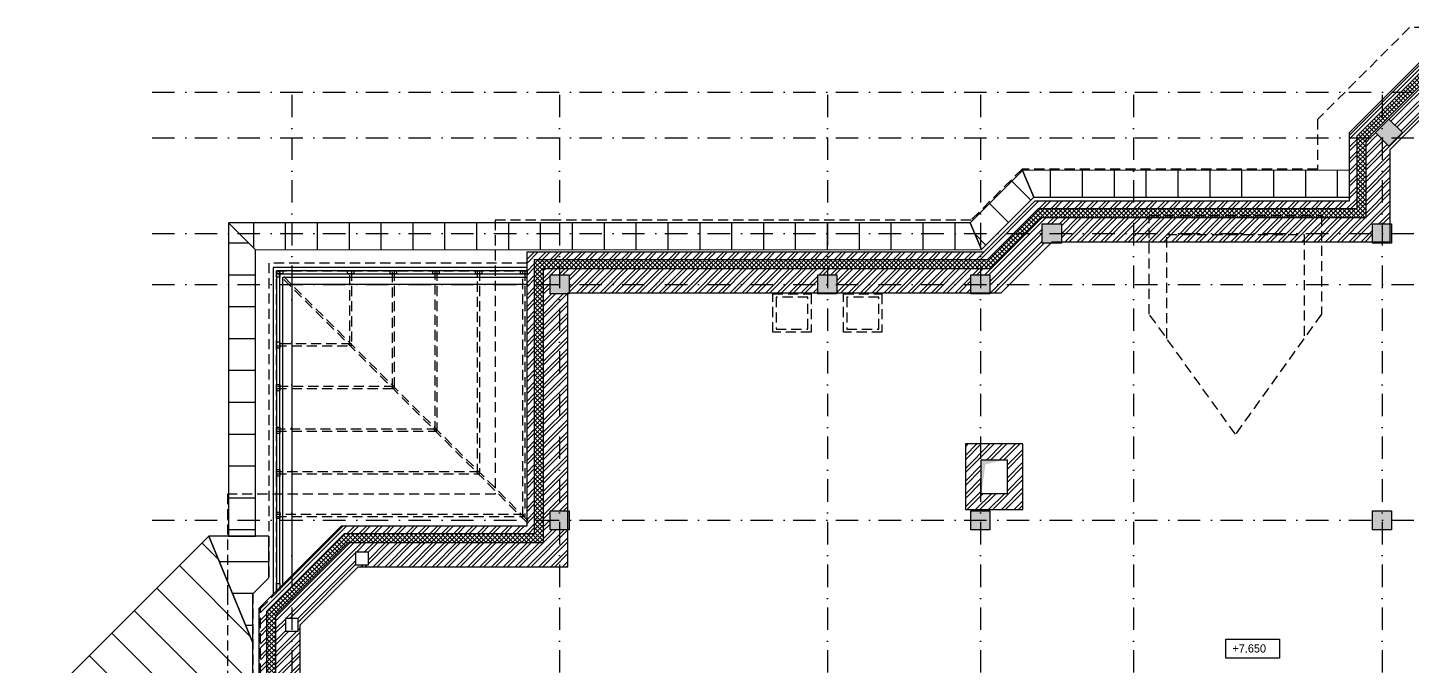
# Model space of a CAD drawing. Header units: millimetres. Extents: x 1177761 to 1329492, y 746793 to 827002.
# Drawn here: x 1226730 to 1248433, y 792721 to 802728 of the extents above; entities that cross this region are included whole.
import ezdxf

# ---------------------------------------------------------------- set-up
doc = ezdxf.new("R2010")
doc.units = ezdxf.units.MM
doc.linetypes.add('HIDDEN', pattern=[9.524999999999999, 6.35, -3.175])
doc.linetypes.add('Tengelyvonal', pattern=[670.2780000000002, 352.7780000000001, -176.389, 0, -141.1110000000001])
for name, color, linetype in [('axis', 40, 'Continuous'), ('mark', 4, 'Continuous'), ('roof hatch', 253, 'Continuous'), ('seiling', 7, 'Continuous')]:
    doc.layers.add(name, color=color, linetype=linetype)
for name, color, linetype, lineweight in [('roof', 251, 'Continuous', 15), ('wall', 5, 'Continuous', 30), ('wall hatch', 251, 'Continuous', 15)]:
    doc.layers.add(name, color=color, linetype=linetype, lineweight=lineweight)
doc.styles.add('PStudio', font='pstudio.shx')
pattern_1 = [(45, (241950.7361927017, 1638692.937732008), (-92.80776503073436, 92.80776503073437), []), (45, (242012.6080359517, 1638692.937732008), (-92.80776503073436, 92.80776503073437), [])]
pattern_2 = [(135, (107068.3244339103, 1470851.009089514), (-353.5533905932738, -353.5533905932737), [])]
pattern_3 = [(180, (107068.3244339103, 1470851.009089514), (-8.526512829121202e-14, -500), [])]

msp = doc.modelspace()

# ---------------------------------------------------------------- hatches: boundary and pattern name
at = {"layer": 'roof hatch', "lineweight": -3, "ltscale": 50}
h = msp.add_hatch(dxfattribs=at)
h.set_pattern_fill('ANSI31', color=256, scale=4000, angle=45, style=0)
h.set_pattern_definition([(90, (248775.0865137447, 1638802.048426316), (-500, 8.526512829121202e-14), [])])
h.paths.add_polyline_path([(1242335.205074909, 800488.5089542036), (1242509.856553905, 800067.115000741), (1247463.076270178, 800068.9941380509), (1247463.076270178, 800490.6319090999)])
h.paths.add_polyline_path([(1229879.669517779, 799665.1314466267), (1230303.712790347, 799241.2265416732), (1241688.666655505, 799245.9056103509), (1241514.016274181, 799667.300661512)])
h.paths.add_polyline_path([(1251293.97695238, 802228.1131824722), (1252014.53430088, 801507.5558339718), (1261082.958299007, 801508.440847832), (1261083.60753404, 798031.7319181823), (1265721.675995964, 802228.1131824722)])
h.paths.add_polyline_path([(1265721.632191716, 784895.965828449), (1261083.607534041, 789057.7710389475), (1261083.607534041, 788615.3002475797), (1261083.607534041, 786958.0196898456), (1257188.66789696, 786958.0196898456), (1257188.674206794, 784895.965828449)])
edge = h.paths.add_edge_path()
edge.add_line((1251358.552607101, 788637.7641854353), (1244587.66789696, 788637.7641854355))
edge.add_line((1244587.66789696, 788637.7641854355), (1244587.66789696, 784757.7480688439))
edge.add_line((1244587.667896959, 784757.7480688439), (1244078.771350341, 784757.7480689974))
edge.add_arc((1241672.425573402, 785397.748070409), 2489.99999999999, 320.1715699377554, 345.1062063246521, ccw=False)
edge.add_line((1243584.660434699, 783802.9258749156), (1252361.317745804, 783802.925874915))
edge.add_arc((1254273.552607101, 785397.7480704095), 2490.000000000195, 194.8937936417516, 219.8284300622717, ccw=False)
edge.add_line((1251867.206829786, 784757.7480704088), (1251358.552607101, 784757.7480704087))
edge.add_line((1251358.552607101, 784757.7480704087), (1251358.552607101, 788637.7641854353))
h = msp.add_hatch(dxfattribs=at)
h.set_pattern_fill('ANSI31', color=256, scale=4000, angle=90, style=0)
h.set_pattern_definition(pattern_2)
h.paths.add_polyline_path([(1241514.016274181, 799667.300661512), (1241688.666655505, 799245.9056103509), (1242509.856553905, 800067.115000741), (1242335.205074909, 800488.5089542036)])
h = msp.add_hatch(dxfattribs=at)
h.set_pattern_fill('ANSI31', color=256, scale=4000, angle=135, style=0)
h.set_pattern_definition(pattern_3)
h.paths.add_polyline_path([(1229879.807885393, 799665.2698142407), (1229877.638670508, 794748.4809868145), (1230303.712790347, 794748.4809868145), (1230303.712790347, 799241.2265416733)])
h = msp.add_hatch(dxfattribs=at)
h.set_pattern_fill('ANSI31', color=256, scale=4000, angle=90, style=0)
h.set_pattern_definition(pattern_2)
h.paths.add_polyline_path([(1235485.131323548, 786858.0358344944), (1234461.79638973, 786858.0358344944), (1234461.79638973, 788538.0358344947), (1232699.709784324, 788538.0358344944), (1232322.539748033, 788160.8287916188), (1233634.662652286, 785007.5671632339), (1233979.66544111, 785352.2737779205)])
h.paths.add_polyline_path([(1226729.540302648, 791907.8608763376), (1229883.501333268, 790596.6087683007), (1230262.427838881, 790975.5160846402), (1230262.452779798, 793077.0432132771), (1229570.132250626, 794748.4528243142)])
h = msp.add_hatch(dxfattribs=at)
h.set_pattern_fill('ANSI31', color=256, scale=4000, angle=135, style=0)
h.set_pattern_definition(pattern_3)
h.paths.add_polyline_path([(1229570.132250626, 794748.4528243142), (1230262.452779798, 793077.0432132771), (1230262.461902924, 793845.759826486), (1230512.286928356, 794095.5789221432), (1230512.294677048, 794748.4854926997)])
at = {"layer": 'seiling', "lineweight": -3, "ltscale": 50}
msp.add_hatch(color=7, dxfattribs=at).paths.add_polyline_path([(1241694.424611862, 795937.8348416388), (1242007.997848342, 795937.8348416388), (1241751.411727032, 795873.180431016), (1241694.424611862, 795437.8348416388)])
at = {"layer": 'wall hatch', "lineweight": -3, "ltscale": 100}
h = msp.add_hatch(dxfattribs=at)
h.set_pattern_fill('ANSI32', color=256, scale=350, style=0)
h.set_pattern_definition(pattern_1)
h.paths.add_polyline_path([(1251873.552607101, 801648.537527751), (1251803.97695238, 801718.1131824721), (1251634.271324895, 801718.1131824722), (1251873.552607101, 801478.8319002661)])
h.paths.add_polyline_path([(1251293.97695238, 802228.1131824723), (1248609.966831595, 802228.1131824722), (1248099.966831596, 801718.1131824722), (1248269.67245908, 801718.1131824722), (1248659.67245908, 802108.1131824724), (1251244.271324895, 802108.1131824723), (1251634.271324895, 801718.1131824721), (1251803.97695238, 801718.1131824721)])
h.paths.add_polyline_path([(1248269.67245908, 801718.1131824721), (1248099.966831595, 801718.113182472), (1247973.075864598, 801591.2222154745), (1247973.075864598, 801421.5165879898)], flags=17)
h.paths.add_polyline_path([(1247973.075864598, 801591.2222154747), (1247463.076270178, 801081.222621054), (1247463.076270178, 800998.440847832), (1247583.076270178, 800998.440847832), (1247583.076270178, 801031.5169935697), (1247973.075864598, 801421.5165879899)])
h.paths.add_polyline_path([(1248875.063511515, 801588.1131824723), (1251028.880272461, 801588.1131824723), (1251618.552607101, 800998.4408478321), (1251694.705081574, 800998.4408478322), (1251606.248252109, 801086.8976772968), (1251818.380286465, 801299.0297116531), (1251873.552607101, 801243.8573910171), (1251873.552607101, 801280.8420015342), (1251436.281426163, 801718.1131824723), (1248467.662357812, 801718.1131824724), (1247973.075864598, 801223.5266892576), (1247973.075864598, 801186.5420787416), (1248080.305729431, 801293.771943574), (1248292.437763786, 801081.6399092176), (1248209.238702401, 800998.4408478321), (1248285.391176874, 800998.440847832)])
h.paths.add_polyline_path([(1247868.173695074, 801081.6399092182), (1247973.075864598, 801186.5420787414), (1247973.075864598, 801223.5266892576), (1247747.990023173, 800998.440847832), (1247951.37275646, 800998.440847832)], flags=17)
h.paths.add_polyline_path([(1251694.705081574, 800998.440847832), (1251618.552607101, 800998.4408478319), (1251748.552607101, 800868.4408478319), (1251873.552607101, 800868.4408478319), (1251873.552607101, 800929.9379635766), (1251818.380286465, 800874.765642941)])
h.paths.add_polyline_path([(1251186.281426163, 801968.1131824722), (1248717.662357812, 801968.1131824724), (1248467.662357812, 801718.1131824721), (1251436.281426163, 801718.1131824721)], flags=17)
h = msp.add_hatch(dxfattribs=at)
h.set_pattern_fill('ANSI37', color=256, scale=400, style=0)
h.set_pattern_definition([(45, (241950.7361927017, 1638692.937732008), (-35.35533905932737, 35.35533905932738), []), (135, (241950.7361927017, 1638692.937732008), (-35.35533905932738, -35.35533905932737), [])])
edge = h.paths.add_edge_path()
edge.add_line((1234681.79638973, 787078.0358344946), (1234681.79638973, 788757.6283994674))
edge.add_line((1234681.79638973, 788757.6283994674), (1232608.561275435, 788757.9974880001))
edge.add_line((1232608.561275435, 788757.9974880001), (1232229.810368386, 788379.2465809503))
edge.add_line((1232229.810368386, 788379.2465809503), (1230978.059051584, 788379.2465809503))
edge.add_line((1230978.059051584, 788379.2465809503), (1230103.501333268, 789253.8042992664))
edge.add_line((1230103.501333268, 789253.8042992664), (1230103.501333268, 790505.4485963134))
edge.add_line((1230103.501333268, 790505.4485963134), (1230482.344096689, 790884.2913597341))
edge.add_line((1230482.344096689, 790884.2913597341), (1230482.344096689, 793570.3704458779))
edge.add_line((1230482.344096689, 793570.3704458779), (1231700.182744267, 794788.2090934555))
edge.add_line((1231700.182744267, 794788.2090934555), (1234681.79638973, 794788.2090934552))
edge.add_line((1234681.79638973, 794788.2090934552), (1234681.79638973, 799088.5934976874))
edge.add_line((1234681.79638973, 799088.5934976874), (1234937.199709812, 799088.5934976877))
edge.add_line((1234937.199709812, 799088.5934976877), (1241783.967040154, 799088.5934976763))
edge.add_line((1241783.967040154, 799088.5934976763), (1242583.890715231, 799888.5171727542))
edge.add_line((1242583.890715231, 799888.5171727542), (1247583.076270178, 799888.517172754))
edge.add_line((1247583.076270178, 799888.517172754), (1247583.076270178, 801031.5169935696))
edge.add_line((1247583.076270178, 801031.5169935696), (1248659.67245908, 802108.1131824723))
edge.add_line((1248659.67245908, 802108.1131824723), (1251244.271324895, 802108.1131824723))
edge.add_line((1251244.271324895, 802108.1131824723), (1251963.943659535, 801388.440847832))
edge.add_line((1251963.943659535, 801388.440847832), (1259148.283959487, 801388.440847832))
edge.add_line((1259148.283959487, 801388.440847832), (1259148.283959487, 795878.2090934552))
edge.add_line((1259148.283959487, 795878.2090934552), (1260963.60753404, 795878.2090934553))
edge.add_line((1260963.60753404, 795878.2090934553), (1260963.607534041, 787078.0196898456))
edge.add_line((1260963.607534041, 787078.0196898456), (1257068.66789696, 787078.0196898455))
edge.add_line((1257068.66789696, 787078.0196898455), (1257068.667896959, 784877.7480704088))
edge.add_line((1257068.667896959, 784877.7480704088), (1256585.802593586, 784877.7480704088))
edge.add_arc((1254273.552607101, 785397.7480704088), 2370.000000000085, 192.674339704931, 347.325660295069, ccw=False)
edge.add_line((1251961.302620616, 784877.7480704088), (1251478.552607101, 784877.7480704088))
edge.add_line((1251478.552607101, 784877.7480704088), (1251478.552607101, 788757.7641854353))
edge.add_line((1251478.552607101, 788757.7641854353), (1249477.835035534, 788757.7641854353))
edge.add_line((1249477.835035534, 788757.7641854353), (1246468.316693662, 788757.7641854353))
edge.add_line((1246468.316693662, 788757.7641854353), (1244467.667896959, 788757.7641854355))
edge.add_line((1244467.667896959, 788757.7641854355), (1244467.667896959, 784877.7480688802))
edge.add_line((1244467.667896959, 784877.7480688802), (1243984.675559576, 784877.7480690258))
edge.add_arc((1241672.425573402, 785397.7480704088), 2370.000000000049, 192.6743397046523, 347.3256602607987, ccw=False)
edge.add_line((1239360.175586914, 784877.7480704201), (1238877.5526071, 784877.7480705655))
edge.add_line((1238877.5526071, 784877.7480705655), (1238877.5526071, 787078.0358344945))
edge.add_line((1238877.5526071, 787078.0358344945), (1234681.79638973, 787078.0358344946))
edge = h.paths.add_edge_path(flags=16)
edge.add_line((1234821.79638973, 787218.0358344946), (1234821.79638973, 788897.6034781284))
edge.add_line((1234821.79638973, 788897.6034781284), (1232550.581700759, 788898.0078120562))
edge.add_line((1232550.581700759, 788898.0078120562), (1232171.820469654, 788519.2465809503))
edge.add_line((1232171.820469654, 788519.2465809503), (1231036.048950317, 788519.2465809503))
edge.add_line((1231036.048950317, 788519.2465809503), (1230243.501333268, 789311.7941979987))
edge.add_line((1230243.501333268, 789311.7941979987), (1230243.501333268, 790447.4586975812))
edge.add_line((1230243.501333268, 790447.4586975812), (1230622.344096689, 790826.301461002))
edge.add_line((1230622.344096689, 790826.301461002), (1230622.344096689, 793512.3805471457))
edge.add_line((1230622.344096689, 793512.3805471457), (1231758.172642999, 794648.2090934555))
edge.add_line((1231758.172642999, 794648.2090934555), (1234821.79638973, 794648.2090934552))
edge.add_line((1234821.79638973, 794648.2090934552), (1234821.79638973, 798948.5934976876))
edge.add_line((1234821.79638973, 798948.5934976876), (1234937.199709813, 798948.5934976877))
edge.add_line((1234937.199709813, 798948.5934976877), (1241841.956938886, 798948.5934976762))
edge.add_line((1241841.956938886, 798948.5934976762), (1242641.880613963, 799748.5171727542))
edge.add_line((1242641.880613963, 799748.5171727542), (1247723.076270178, 799748.517172754))
edge.add_line((1247723.076270178, 799748.517172754), (1247723.076270178, 800973.5270948373))
edge.add_line((1247723.076270178, 800973.5270948373), (1248717.662357812, 801968.1131824723))
edge.add_line((1248717.662357812, 801968.1131824723), (1251186.281426162, 801968.1131824723))
edge.add_line((1251186.281426162, 801968.1131824723), (1251905.953760803, 801248.440847832))
edge.add_line((1251905.953760803, 801248.440847832), (1259008.283959487, 801248.440847832))
edge.add_line((1259008.283959487, 801248.440847832), (1259008.283959487, 795738.2090934552))
edge.add_line((1259008.283959487, 795738.2090934552), (1260823.60753404, 795738.2090934553))
edge.add_line((1260823.60753404, 795738.2090934553), (1260823.607534041, 787218.0196898456))
edge.add_line((1260823.607534041, 787218.0196898456), (1256928.66789696, 787218.0196898455))
edge.add_line((1256928.66789696, 787218.0196898455), (1256928.667896959, 785017.7480704088))
edge.add_line((1256928.667896959, 785017.7480704088), (1256470.937416369, 785017.7480704088))
edge.add_arc((1254273.552607101, 785397.7480704087), 2230.000000000087, 189.8112853047306, 350.1887146952694, ccw=False)
edge.add_line((1252076.167797833, 785017.7480704088), (1251618.552607101, 785017.7480704088))
edge.add_line((1251618.552607101, 785017.7480704088), (1251618.552607101, 788897.7641854353))
edge.add_line((1251618.552607101, 788897.7641854353), (1249477.835035534, 788897.7641854353))
edge.add_line((1249477.835035534, 788897.7641854353), (1246468.316693662, 788897.7641854353))
edge.add_line((1246468.316693662, 788897.7641854353), (1244327.667896959, 788897.7641854355))
edge.add_line((1244327.667896959, 788897.7641854355), (1244327.667896959, 785017.7480689224))
edge.add_line((1244327.667896959, 785017.7480689224), (1243869.810382436, 785017.7480690605))
edge.add_arc((1241672.425573402, 785397.7480704092), 2230.000000000271, 189.8112853053502, 350.1887146601012, ccw=False)
edge.add_line((1239475.040764138, 785017.7480703855), (1239017.5526071, 785017.7480705234))
edge.add_line((1239017.5526071, 785017.7480705234), (1239017.5526071, 787218.0358344945))
edge.add_line((1239017.5526071, 787218.0358344945), (1234821.79638973, 787218.0358344946))
at = {"layer": 'wall hatch', "lineweight": -3, "ltscale": 50}
h = msp.add_hatch(dxfattribs=at)
h.set_pattern_fill('ANSI35', color=256, scale=20, style=0)
h.set_pattern_definition([(45, (107068.3244339103, 1520243.027724917), (-89.80256121069152, 89.80256121069154), []), (45, (107158.1270339103, 1520243.027724917), (-89.80256121069152, 89.80256121069154), [158.75, -31.75, 0, -31.75])])
h.paths.add_polyline_path([(1246822.962800336, 790872.7413868997), (1246822.962800336, 790572.7413868997), (1246522.962800336, 790572.7413868997), (1246522.962800336, 790872.7413868997)])
h.paths.add_polyline_path([(1252023.5526071, 792447.7180697595), (1251973.5526071, 792447.7180697597), (1251773.5526071, 792447.7180697597), (1251723.5526071, 792447.7180697593), (1251723.5526071, 792147.7180697595), (1251773.5526071, 792147.7180697595), (1251773.57195502, 790957.5802135353), (1251973.57195502, 790957.5802135351), (1251973.5526071, 792147.7180697595), (1252023.5526071, 792147.7180697597)])
h.paths.add_polyline_path([(1239372.5526071, 791652.1673777401), (1239372.5526071, 792147.7180697598), (1239422.5526071, 792147.7180697598), (1239422.5526071, 792447.7180697601), (1239422.552607072, 792448.05356264), (1239422.5526071, 792447.7180697598), (1239122.5526071, 792447.7180697598), (1239122.552607072, 792448.0535626399), (1239122.552607044, 792448.3890555201), (1239122.552607072, 792448.0535626399), (1239122.5526071, 792447.7180697599), (1239122.5526071, 792147.7180697599), (1239172.5526071, 792147.71806976), (1239172.5526071, 791652.1673777401)])
edge = h.paths.add_edge_path()
edge.add_arc((1241672.425573401, 785397.7480683621), 2049.999999998882, 185.5987377969722, 243.17419840537042, ccw=False)
edge.add_line((1239632.204997024, 785197.7480690479), (1239172.190339869, 785197.7480690478))
edge.add_line((1239172.190339869, 785197.7480690478), (1239172.549955681, 790572.16737774))
edge.add_line((1239172.549955681, 790572.16737774), (1239122.552607101, 790572.16737774))
edge.add_line((1239122.5526071, 790572.16737774), (1239122.5526071, 790872.16737774))
edge.add_line((1239122.5526071, 790872.16737774), (1239422.5526071, 790872.16737774))
edge.add_line((1239422.5526071, 790872.16737774), (1239422.5526071, 790572.16737774))
edge.add_line((1239422.5526071, 790572.16737774), (1239372.5526071, 790572.16737774))
edge.add_line((1239372.5526071, 790572.16737774), (1239372.5526071, 785397.7480676695))
edge.add_line((1239372.5526071, 785397.7480676695), (1239822.425573402, 785397.7480690479))
edge.add_arc((1241672.425573402, 785397.7480683624), 1849.999999999767, 179.9999999787674, 243.1741984044195)
edge.add_line((1240837.558597007, 783746.8400964494), (1240747.302707697, 783568.3635589306))
h.paths.add_polyline_path([(1241822.425573402, 790872.7413868997), (1241822.425573402, 790572.7413868997), (1241522.425573402, 790572.7413868997), (1241522.425573402, 790872.7413868997)])
h.paths.add_polyline_path([(1235222.79638973, 787618.2480690483), (1235222.79638973, 787318.2480690483), (1234922.79638973, 787318.2480690483), (1234922.79638973, 787618.2480690483)])
h.paths.add_polyline_path([(1235222.79638973, 789297.7480690477), (1235222.79638973, 788997.7480690477), (1234922.79638973, 788997.7480690477), (1234922.79638973, 789297.7480690477)])
edge = h.paths.add_edge_path()
edge.add_line((1242507.292552503, 783746.8400978179), (1242597.548442105, 783568.3635604474))
edge.add_arc((1241672.425573403, 785397.7480683621), 2049.999999998346, 296.8258016885387, 354.4012622030259)
edge.add_line((1243712.646149779, 785197.7480690479), (1244172.660806935, 785197.7480690478))
edge.add_line((1244172.660806935, 785197.7480690478), (1244172.660806935, 789132.2425969205))
edge.add_line((1244172.660806935, 789132.2425969205), (1243972.660806935, 789132.2425969205))
edge.add_line((1243972.660806935, 789132.2425969205), (1243972.660806935, 785397.7480676683))
edge.add_line((1243972.660806935, 785397.7480676683), (1243522.425573402, 785397.7480690479))
edge.add_arc((1241672.425573402, 785397.7480683624), 1850.000000000233, -63.17419831047778, 2.1232608560239896e-08, ccw=False)
edge = h.paths.add_edge_path()
edge.add_arc((1254273.552607101, 785397.7480683624), 1850.000000000095, 179.9999999787711, 243.1741983039572, ccw=False)
edge.add_line((1252423.552607101, 785397.7480690478), (1251998.552607101, 785397.7480690478))
edge.add_line((1251998.5526071, 785397.7480690478), (1251973.5526071, 785397.7480676689))
edge.add_line((1251973.5526071, 785397.7480676689), (1251973.552607101, 790047.580213535))
edge.add_line((1251973.552607101, 790047.580213535), (1251773.552607101, 790047.580213535))
edge.add_line((1251773.552607101, 790047.580213535), (1251773.552607101, 785397.7480676684))
edge.add_line((1251773.5526071, 785397.7480676684), (1251773.317373567, 785397.7480676684))
edge.add_line((1251773.317373568, 785397.7480676684), (1251773.317373567, 785197.7480690479))
edge.add_line((1251773.317373567, 785197.7480690479), (1252233.332030723, 785197.7480690479))
edge.add_arc((1254273.552607099, 785397.7480683621), 2049.999999998418, 185.5987377969735, 243.1741983049366)
edge.add_line((1253348.429738189, 783568.3635605526), (1253438.685628088, 783746.8400984594))
h.paths.add_polyline_path([(1256773.667896959, 791434.0435798317), (1256773.667896959, 792147.71806976), (1256773.667896959, 792197.71806976), (1260423.254667185, 792197.71806976), (1260423.254667185, 792147.71806976), (1260723.254667185, 792147.71806976), (1260723.254667185, 792172.7180643786), (1260723.254667185, 792422.7182102791), (1260723.254667185, 792447.7180697601), (1260423.254667185, 792447.71806976), (1260423.254667185, 792397.7180697601), (1256773.667896959, 792397.7180697599), (1256773.667896959, 792447.71806976), (1256473.667896959, 792447.7180697601), (1256473.667896959, 792422.7182102797), (1256473.667896959, 792172.7180697598), (1256473.667896959, 792147.71806976), (1256573.667896959, 792147.71806976), (1256573.667896959, 791434.0435798317)])
edge = h.paths.add_edge_path()
edge.add_line((1256573.667896959, 788969.0995470093), (1256573.667896959, 785397.7480676686))
edge.add_line((1256573.667896959, 785397.7480676686), (1256123.5526071, 785397.7480690479))
edge.add_arc((1254273.5526071, 785397.7480683622), 1850, -63.17419830394738, 2.1236189695628127e-08, ccw=False)
edge.add_line((1255108.41958639, 783746.8400979132), (1255198.675476013, 783568.3635605527))
edge.add_arc((1254273.552607102, 785397.7480683619), 2049.999999998265, 296.8258016950736, 354.4012622030324)
edge.add_line((1256313.773183478, 785197.7480690479), (1256773.787840634, 785197.7480690478))
edge.add_line((1256773.787840634, 785197.7480690478), (1256773.787840634, 785397.7480676683))
edge.add_line((1256773.787840634, 785397.7480676683), (1256773.667896959, 785397.7480676684))
edge.add_line((1256773.667896959, 785397.7480676684), (1256773.667896959, 788969.0995470093))
edge.add_line((1256773.667896959, 788969.0995470093), (1256573.667896959, 788969.0995470093))
h.paths.add_polyline_path([(1256773.667896959, 790654.0435798318), (1256573.667896959, 790654.0435798318), (1256573.667896959, 789749.099547009), (1256773.667896959, 789749.0995470091)])
h.paths.add_polyline_path([(1260423.254667185, 794898.2090920946), (1260423.254667185, 794848.2090920943), (1260723.254667185, 794848.2090920943), (1260723.254667185, 794898.2090920944), (1260723.254667185, 795098.2090920944), (1260723.254667185, 795148.2090920943), (1260423.254667185, 795148.2090920943), (1260423.254667185, 795098.2090920944), (1258893.242363153, 795098.2090920943), (1258893.242363153, 795148.209092094), (1258593.242363153, 795148.2090920941), (1258593.242363153, 795098.2090920944), (1257553.667896959, 795098.2090920943), (1257553.667896959, 794898.2090920944), (1258593.242363153, 794898.2090920944), (1258593.242363153, 794848.209092094), (1258893.242363153, 794848.209092094), (1258893.242363153, 794898.2090920943)])
h.paths.add_polyline_path([(1259408.283959488, 795098.2090920946), (1259688.283959487, 795098.2090920946), (1259688.283959487, 794898.2090920944), (1259408.283959488, 794898.2090920944)], flags=17)
h.paths.add_polyline_path([(1256473.667896959, 795148.2090920942), (1256773.667896959, 795148.2090920942), (1256773.667896959, 794848.2090920943), (1256473.667896959, 794848.2090920943)])
h.paths.add_polyline_path([(1252023.5526071, 795148.209092094), (1252023.5526071, 794848.209092094), (1251723.5526071, 794848.209092094), (1251723.5526071, 795148.209092094)])
h.paths.add_polyline_path([(1248123.075864598, 795148.2090920939), (1248123.075864598, 794848.2090920939), (1247823.075864598, 794848.2090920939), (1247823.075864598, 795148.2090920939)])
h.paths.add_polyline_path([(1241822.425573402, 795148.209092094), (1241822.425573402, 794848.209092094), (1241522.425573402, 794848.209092094), (1241522.425573402, 795148.209092094)])
h.paths.add_polyline_path([(1235222.79638973, 795148.2090920941), (1235222.79638973, 794848.2090920941), (1234922.79638973, 794848.2090920941), (1234922.79638973, 795148.2090920941)])
h.paths.add_polyline_path([(1235222.79638973, 798848.5934963151), (1235222.79638973, 798548.5934963151), (1234922.79638973, 798548.5934963151), (1234922.79638973, 798848.5934963151)])
h.paths.add_polyline_path([(1239122.5526071, 798848.5934963151), (1239422.5526071, 798848.5934963151), (1239422.5526071, 798548.5934963151), (1239122.5526071, 798548.5934963151)])
h.paths.add_polyline_path([(1241822.425573402, 798848.5934963148), (1241822.425573402, 798548.5934963148), (1241522.425573402, 798548.5934963148), (1241522.425573402, 798848.5934963148)])
h.paths.add_polyline_path([(1242943.251991223, 799648.517172754), (1242943.251991223, 799348.517172754), (1242643.251991223, 799348.517172754), (1242643.251991223, 799648.517172754)])
h.paths.add_polyline_path([(1248123.075864598, 799648.5171713928), (1248123.075864598, 799348.5171713928), (1247823.075864598, 799348.5171713928), (1247823.075864598, 799648.5171713928)])
h.paths.add_polyline_path([(1251818.380286465, 801299.0297102926), (1251606.248252109, 801086.8976759363), (1251818.380286465, 800874.7656415806), (1252030.512320821, 801086.8976759368)])
h.paths.add_polyline_path([(1248080.305729431, 801293.7719422135), (1248292.437763786, 801081.6399078573), (1248080.30572943, 800869.5078735015), (1247868.173695074, 801081.6399078578)])
h.paths.add_polyline_path([(1258893.242363153, 801148.4408464709), (1258893.242363153, 800848.4408464709), (1258593.242363153, 800848.4408464709), (1258593.242363153, 801148.4408464709)], flags=17)
h.paths.add_polyline_path([(1256773.667896959, 801148.4408464712), (1256773.667896959, 800848.4408464712), (1256473.667896959, 800848.4408464712), (1256473.667896959, 801148.4408464712)])
edge = h.paths.add_edge_path()
edge.add_line((1258893.242363153, 800848.4408464709), (1258628.283959487, 800848.4408464708))
edge.add_line((1258593.242363153, 800868.4408464715), (1258593.242363153, 801148.4408464709))
edge.add_line((1258590.242363153, 800868.4408464715), (1258593.242363153, 800868.4408464715))
at = {"layer": 'wall hatch', "lineweight": -3, "ltscale": 100}
h = msp.add_hatch(dxfattribs=at)
h.set_pattern_fill('ANSI32', color=256, scale=350, style=0)
h.set_pattern_definition(pattern_1)
h.paths.add_polyline_path([(1235072.79638973, 795148.2090934545), (1235201.79638973, 795148.2090934545), (1235201.79638973, 798548.5934976755), (1235072.79638973, 798548.5934976756)])
h.paths.add_polyline_path([(1235072.79638973, 798548.5934976754), (1234922.79638973, 798548.5934976756), (1234922.79638973, 798698.593497676), (1234821.79638973, 798698.593497676), (1234821.79638973, 794998.2090934551), (1234922.79638973, 794998.2090934552), (1234922.79638973, 795148.2090934544), (1235072.79638973, 795148.2090934545)])
h.paths.add_polyline_path([(1234681.796389731, 798698.5934976757), (1234561.796389731, 798698.5934976757), (1234561.796389731, 794998.209093455), (1234681.79638973, 794998.2090934549)])
h.paths.add_polyline_path([(1234937.199709812, 799088.5934976877), (1235072.79638973, 799088.5934976874), (1235072.79638973, 799208.5934976875), (1234937.199709812, 799208.5934976877), (1234561.79638973, 799208.5934976871), (1234561.79638973, 798698.5934976757), (1234681.79638973, 798698.5934976757), (1234681.79638973, 799088.5934976875)])
h.paths.add_polyline_path([(1234821.79638973, 798948.5934976876), (1234821.79638973, 798698.593497676), (1234922.79638973, 798698.5934976758), (1234922.79638973, 798848.5934976755), (1235072.79638973, 798848.5934976755), (1235072.79638973, 798948.5934976876), (1234937.199709813, 798948.5934976877)], flags=16)
h.paths.add_polyline_path([(1235072.79638973, 798948.5934976875), (1235072.79638973, 798848.5934976754), (1235222.79638973, 798848.5934976755), (1235222.79638973, 798698.5934976758), (1239122.5526071, 798698.593497676), (1239122.5526071, 798848.5934976754), (1239272.5526071, 798848.5934976756), (1239272.5526071, 798948.5934976805)])
h.paths.add_polyline_path([(1239122.5526071, 798568.5934976808), (1239122.552607101, 798698.5934976757), (1235222.79638973, 798698.5934976757), (1235222.79638973, 798568.593497687)])
h.paths.add_polyline_path([(1239272.5526071, 799088.5934976805), (1239272.5526071, 799208.5934976805), (1235072.79638973, 799208.5934976875), (1235072.79638973, 799088.5934976876)])
h.paths.add_polyline_path([(1241522.425573402, 798568.5934976767), (1241522.425573402, 798698.5934976758), (1239422.5526071, 798698.5934976758), (1239422.552607101, 798568.5934976803)])
h.paths.add_polyline_path([(1241522.425573402, 798698.5934976761), (1241522.425573402, 798848.5934976754), (1241672.425573402, 798848.5934976753), (1241672.425573402, 798948.5934976767), (1239272.5526071, 798948.5934976806), (1239272.5526071, 798848.5934976756), (1239422.5526071, 798848.5934976756), (1239422.5526071, 798698.5934976758)])
h.paths.add_polyline_path([(1241672.425573402, 799088.5934976764), (1241672.425573402, 799208.5934976765), (1239272.552607101, 799208.5934976805), (1239272.552607101, 799088.5934976805)])
h.paths.add_polyline_path([(1241841.956938887, 798948.5934976761), (1241672.425573402, 798948.5934976763), (1241672.425573402, 798848.5934976753), (1241822.425573402, 798848.5934976753), (1241822.425573402, 798698.5934976758), (1242129.358092588, 798698.5934976758), (1242779.281769026, 799348.5171741145), (1242643.251991223, 799348.5171741145), (1242643.251991223, 799498.5171727542), (1242391.880613964, 799498.5171727542)])
h.paths.add_polyline_path([(1241822.425573402, 798698.593497676), (1241822.425573402, 798568.5934976762), (1241999.358092588, 798568.5934976758), (1242129.358092587, 798698.5934976758)])
h.paths.add_polyline_path([(1241734.261412669, 799208.5934976765), (1241672.425573402, 799208.5934976765), (1241672.425573402, 799088.5934976767), (1241783.967040154, 799088.5934976763), (1242193.890715231, 799498.5171727542), (1242024.185087746, 799498.5171727543)])
h.paths.add_polyline_path([(1242583.890715231, 799888.517172754), (1244072.667896959, 799888.517172754), (1244072.667896959, 800008.5171727542), (1242534.185087746, 800008.5171727542), (1242024.185087746, 799498.5171727542), (1242193.890715231, 799498.5171727542)])
h.paths.add_polyline_path([(1244072.667896959, 799368.517172754), (1244072.667896959, 799498.5171727539), (1242943.251991223, 799498.5171727539), (1242943.251991223, 799368.5171727543)])
h.paths.add_polyline_path([(1244072.667896959, 799498.5171727542), (1244072.667896959, 799748.517172754), (1242641.880613963, 799748.5171727543), (1242391.880613963, 799498.5171727542), (1242643.251991223, 799498.5171727543), (1242643.251991223, 799648.5171741145), (1242943.251991223, 799648.5171741145), (1242943.251991223, 799498.5171727542)])
h.paths.add_polyline_path([(1244072.667896959, 799498.5171727539), (1244072.667896959, 799368.5171727542), (1244323.146334546, 799368.5171727542), (1244323.146334546, 799498.5171727542)])
h.paths.add_polyline_path([(1244323.146334545, 799748.5171727542), (1244072.667896959, 799748.5171727542), (1244072.667896959, 799498.5171727542), (1244323.146334545, 799498.5171727543)])
h.paths.add_polyline_path([(1247583.076270178, 799888.517172754), (1247583.076270178, 800998.4408478319), (1247463.076270177, 800998.4408478319), (1247463.076270178, 800008.5171727539), (1244072.667896959, 800008.517172754), (1244072.667896959, 799888.5171727539)])
h.paths.add_polyline_path([(1247723.076270178, 799748.517172754), (1247023.146334545, 799748.517172754), (1247023.146334545, 799498.5171727542), (1247823.075864598, 799498.5171727542), (1247823.075864598, 799648.5171727533), (1247973.075864598, 799648.5171727532), (1247973.075864598, 800976.7377396944), (1247951.37275646, 800998.440847832), (1247747.990023172, 800998.4408478319), (1247723.076270178, 800973.5270948374)])
h.paths.add_polyline_path([(1248103.076270178, 800816.1259411359), (1248285.391176874, 800998.4408478319), (1248209.2387024, 800998.440847832), (1248080.30572943, 800869.5078748619), (1247973.075864598, 800976.7377396945), (1247973.075864598, 799648.5171727532), (1248103.076270178, 799648.5171727532)])
h.paths.add_polyline_path([(1247023.146334546, 799498.5171727542), (1247023.146334546, 799368.5171727539), (1247823.075864598, 799368.5171727538), (1247823.075864598, 799498.5171727542)])
h.paths.add_polyline_path([(1247023.146334545, 799368.5171727539), (1247023.146334545, 799498.5171727539), (1244323.146334546, 799498.5171727539), (1244323.146334546, 799368.5171727539), (1244595.89168428, 799368.517172754), (1244595.891684281, 799479.9770057345), (1246750.40098481, 799479.9770057345), (1246750.40098481, 799368.5171727542)])
h.paths.add_polyline_path([(1246750.40098481, 799368.5171727538), (1246750.40098481, 799479.9770057346), (1244595.891684281, 799479.9770057346), (1244595.89168428, 799368.517172754)])
h.paths.add_polyline_path([(1247023.146334545, 799498.5171727542), (1247023.146334545, 799748.5171727539), (1244323.146334546, 799748.517172754), (1244323.146334546, 799498.5171727542)])
h = msp.add_hatch(dxfattribs=at)
h.set_pattern_fill('ANSI32', color=256, scale=15, style=0)
h.set_pattern_definition([(45, (37963.35214812477, 1470851.009089514), (-101.027881362028, 101.027881362028), []), (45, (38030.70409812481, 1470851.009089514), (-101.027881362028, 101.027881362028), [])])
h.paths.add_polyline_path([(1241687.540425831, 795945.2090934541), (1242091.336512854, 795945.2090934541), (1242091.336512854, 795415.2090934541), (1241687.540425831, 795415.2090934541)], flags=16)
h.paths.add_polyline_path([(1241437.540425831, 796195.2090934541), (1241437.540425831, 795165.2090934541), (1242341.336512854, 795165.2090934541), (1242341.336512854, 796195.2090934541)])
h = msp.add_hatch(dxfattribs=at)
h.set_pattern_fill('ANSI32', color=256, scale=350, style=0)
h.set_pattern_definition(pattern_1)
h.paths.add_polyline_path([(1234681.79638973, 794998.209093455), (1234561.796389731, 794998.209093455), (1234561.79638973, 794908.2090934553), (1231650.477116783, 794908.2090934556), (1230872.344607938, 794130.0765846113), (1230872.344607938, 793960.3709571266), (1231700.182744267, 794788.2090934553), (1234681.79638973, 794788.2090934555)], flags=17)
h.paths.add_polyline_path([(1235201.79638973, 794848.2090934544), (1235072.79638973, 794848.2090934544), (1235072.79638973, 794268.2090934552), (1235201.79638973, 794268.2090934553)])
h.paths.add_polyline_path([(1235072.79638973, 794848.2090934545), (1234922.79638973, 794848.2090934544), (1234922.79638973, 794998.209093455), (1234821.79638973, 794998.209093455), (1234821.79638973, 794648.2090934551), (1231758.172642999, 794648.2090934556), (1230872.344607938, 793762.3810583943), (1230872.344607938, 793454.9793934418), (1230972.344607936, 793454.9793934418), (1230972.344607936, 793254.9793934418), (1230872.344607938, 793254.9793934417), (1230872.344607938, 792397.7180711209), (1230972.344607936, 792397.7180711208), (1230972.344607936, 792297.7180711208), (1231002.344096689, 792297.7180711208), (1231002.344096689, 793354.9793934439), (1231915.573796701, 794268.2090934555), (1235072.79638973, 794268.2090934552)])
h.paths.add_polyline_path([(1232073.445901569, 794298.2090934553), (1231873.445901569, 794298.2090934553), (1231873.445901569, 794498.2090934552), (1232073.445901569, 794498.2090934553)], flags=16)
h.paths.add_polyline_path([(1230872.344607938, 793254.9793934418), (1230772.344607936, 793254.979393442), (1230772.344607936, 793454.9793934418), (1230872.344607938, 793454.9793934418), (1230872.344607938, 793762.3810583942), (1230622.344096689, 793512.3805471457), (1230622.344096689, 792297.7180711208), (1230772.344607936, 792297.7180711208), (1230772.344607936, 792397.7180711209), (1230872.344607938, 792397.7180711209)])
h.paths.add_polyline_path([(1230872.344607938, 792197.7180711209), (1230772.344607936, 792197.7180711209), (1230772.344607936, 792297.7180711208), (1230622.344096689, 792297.7180711208), (1230622.344096689, 790826.3014610019), (1230243.501333268, 790447.4586975812), (1230243.501333268, 789311.7941979988), (1230407.547460858, 789147.7480704085), (1230872.344607938, 789147.7480704086), (1230872.344607938, 789220.3520770305), (1230623.501333268, 789469.1953517004), (1230623.501333268, 790290.0575438794), (1230872.344607938, 790538.900818549), (1230872.344607938, 790687.7480704085), (1230772.344607938, 790687.7480704085), (1230772.344607938, 790887.7480704084), (1230872.344607938, 790887.7480704084)])
h.paths.add_polyline_path([(1231002.344096689, 792297.7180711209), (1230972.344607936, 792297.718071121), (1230972.344607936, 792197.7180711208), (1230872.344607938, 792197.7180711208), (1230872.344607938, 790887.7480704085), (1230972.344607938, 790887.7480704085), (1230972.344607938, 790687.7480704084), (1230872.344607938, 790687.7480704084), (1230872.344607938, 790538.9008185489), (1231002.344096689, 790668.9003073003)])
h.paths.add_polyline_path([(1230872.344607938, 789147.7480704085), (1230407.547460858, 789147.7480704085), (1230872.344607938, 788682.9509233292)], flags=17)
h.paths.add_polyline_path([(1230944.94861456, 789147.7480704085), (1230872.344607938, 789147.7480704086), (1230872.344607938, 788682.9509233293), (1231036.048950317, 788519.2465809503), (1232171.820469654, 788519.2465809503), (1232550.581700759, 788898.0078120561), (1234821.79638973, 788897.6034781284), (1234821.79638973, 787218.0358344945), (1235072.79638973, 787218.0358344944), (1235072.79638973, 787318.2480704086), (1234922.79638973, 787318.2480704088), (1234922.79638973, 787618.2480704086), (1235072.79638973, 787618.2480704086), (1235072.79638973, 787837.7480704078), (1234951.79638973, 787837.7480704078), (1234951.79638973, 788997.748070408), (1234922.79638973, 788997.748070408), (1234922.79638973, 789147.7480704086), (1232612.344607938, 789147.7480704085), (1232612.344607938, 789047.7480704084), (1232412.344607938, 789047.7480704084), (1232412.344607938, 789147.7480704086), (1232262.92080541, 789147.7480704085), (1232014.419315951, 788899.2465809503), (1231193.450104018, 788899.2465809505)])
h.paths.add_polyline_path([(1234922.79638973, 789277.5855035837), (1232393.208569495, 789278.0358344942), (1232262.920805409, 789147.7480704087), (1232412.344607938, 789147.7480704087), (1232412.344607938, 789247.7480704084), (1232612.344607938, 789247.7480704085), (1232612.344607938, 789147.7480704087), (1234922.79638973, 789147.7480704088)])
h.paths.add_polyline_path([(1230482.344096689, 792297.7180711208), (1230382.344096689, 792297.7180711208), (1230382.344096689, 790925.7127159716), (1230003.501333268, 790546.869952551), (1230003.501333268, 789212.3829430293), (1230068.136205889, 789147.7480704087), (1230209.557562126, 789147.7480704088), (1230103.501333268, 789253.8042992661), (1230103.501333268, 790505.4485963132), (1230482.344096689, 790884.2913597341)])
h.paths.add_polyline_path([(1230482.344096689, 793570.3704458781), (1230872.344607938, 793960.3709571267), (1230872.344607938, 794130.0765846111), (1230682.344096689, 793940.0760733627), (1230682.344096689, 793903.5012688468), (1230645.769292173, 793903.5012688468), (1230632.344096689, 793890.0760733626), (1230632.344096689, 793860.9850076196), (1230382.344096689, 793611.7918021149), (1230382.344096689, 792297.7180711209), (1230482.344096689, 792297.7180711209)])
h.paths.add_polyline_path([(1230209.557562126, 789147.7480704085), (1230068.136205889, 789147.7480704086), (1230872.344607938, 788343.5396683598), (1230872.344607938, 788484.9610245969)])
h.paths.add_polyline_path([(1232650.020978167, 788658.0358344944), (1234581.79638973, 788658.0358344945), (1234561.79638973, 788638.0358344946), (1234561.79638973, 786958.0358344945), (1235072.79638973, 786958.0358344945), (1235072.79638973, 787078.0358344946), (1234681.79638973, 787078.0358344946), (1234681.79638973, 788757.6283994676), (1232608.561275435, 788757.997488), (1232229.810368386, 788379.2465809503), (1230978.059051584, 788379.2465809503), (1230872.344607938, 788484.961024597), (1230872.344607938, 788343.5396683603), (1230936.637695347, 788279.2465809503), (1232271.231724623, 788279.2465809507)])
h.paths.add_polyline_path([(1235201.79638973, 787837.7480704079), (1235072.79638973, 787837.7480704078), (1235072.79638973, 787618.2480704087), (1235201.79638973, 787618.2480704086)])
h.paths.add_polyline_path([(1239172.35094822, 787598.0224583658), (1238972.446152787, 787598.0358344945), (1235222.79638973, 787598.0358344946), (1235222.79638973, 787318.2480704087), (1235072.79638973, 787318.2480704088), (1235072.79638973, 787218.0358344946), (1239017.5526071, 787218.0358344944), (1239017.5526071, 785997.7480704089), (1239172.243869866, 785997.7480704088)])
h.paths.add_polyline_path([(1238877.5526071, 787078.0358344945), (1235072.79638973, 787078.0358344946), (1235072.79638973, 786958.0358344945), (1238757.5526071, 786958.0358344944), (1238757.5526071, 785997.7480704089), (1238877.5526071, 785997.7480704089)], flags=17)

# ---------------------------------------------------------------- linework, layer by layer
at = {"layer": 'axis', "linetype": 'Tengelyvonal'}
for p, q in [((1228679.69381836, 801718.1131824722), (1267957.12329473, 801718.1131824722)), ((1228679.69381836, 800998.440847832), (1267957.12329473, 800998.440847832)), ((1228679.69381836, 799498.517172754), (1267957.12329473, 799498.517172754)), ((1228679.69381836, 798698.5934976758), (1267957.12329473, 798698.5934976758)), ((1228679.69381836, 794998.2090934549), (1267957.12329473, 794998.2090934552))]:
    msp.add_line(p, q, dxfattribs=at)
for points in [[(1230872.344607938, 801675.4696063689), (1230872.344607938, 780020.9263762841)], [(1235072.79638973, 801675.469606369), (1235072.79638973, 780020.9263762841)], [(1239272.5526071, 801675.469606369), (1239272.5526071, 780020.9263762841)], [(1241672.425573402, 801675.4696063689), (1241672.425573402, 780020.9263762841)], [(1244072.667896959, 801675.469606369), (1244072.667896959, 780020.9263762841)], [(1247973.075864598, 801675.469606369), (1247973.075864598, 780020.9263762841)]]:
    msp.add_lwpolyline(points, dxfattribs=at)
at = {"layer": 'mark', "linetype": 'ByBlock'}
msp.add_lwpolyline([(1245524.739711772, 793133.6038070661), (1246364.857966291, 793133.6038070661), (1246364.857966291, 792833.8783983656), (1245524.739711772, 792833.8783983656)], close=True, dxfattribs=at)
at = {"layer": 'roof', "linetype": 'Continuous', "lineweight": -3}
for points in [[(1241514.016274181, 799667.300661512), (1241688.666655505, 799245.9056103509), (1242509.856553905, 800067.115000741), (1242335.205074909, 800488.5089542036)], [(1242335.205074909, 800488.5089542036), (1242509.856553905, 800067.115000741), (1247463.076270178, 800068.9941380509), (1247463.076270178, 800490.6319090999)], [(1229879.807885393, 799665.2698142407), (1229877.638670508, 794748.4809868145), (1230303.712790347, 794748.4809868145), (1230303.712790347, 799241.2265416733)], [(1229879.669517779, 799665.1314466267), (1230303.712790347, 799241.2265416732), (1241688.666655505, 799245.9056103509), (1241514.016274181, 799667.300661512)], [(1226729.540302648, 791907.8608763376), (1229883.501333268, 790596.6087683007), (1230262.427838881, 790975.5160846402), (1230262.452779798, 793077.0432132771), (1229570.132250626, 794748.4528243142)], [(1229570.132250626, 794748.4528243142), (1230262.452779798, 793077.0432132771), (1230262.461902924, 793845.759826486), (1230512.286928356, 794095.5789221432), (1230512.294677048, 794748.4854926997)]]:
    msp.add_lwpolyline(points, close=True, dxfattribs=at)
at = {"layer": 'roof hatch', "lineweight": -3, "ltscale": 50}
for points in [[(1234561.796389731, 798962.7351786178), (1230582.344096689, 798962.7351786178), (1230582.344096689, 793840.0760733624)], [(1234561.796389731, 798912.7351786178), (1230632.344096689, 798912.7351786178), (1230632.344096689, 793890.0760733624)], [(1230682.344096689, 794003.5012688468), (1230682.344096689, 798862.7351786178), (1234561.79638973, 798862.7351786178)], [(1230732.344096689, 794003.5012688468), (1230732.344096689, 798812.7351786178), (1234561.79638973, 798812.7351786178)]]:
    msp.add_lwpolyline(points, dxfattribs=at)
at = {"layer": 'seiling', "linetype": 'HIDDEN', "lineweight": -3, "ltscale": 25}
for points in [[(1251501.083733566, 802728.1131824723), (1248402.860050409, 802728.1131824723), (1246963.076270178, 801288.3294022406), (1246963.076270178, 800508.517172754), (1242327.078306559, 800508.5171727542), (1241527.154631482, 799708.5934976768), (1234937.199709813, 799708.5934976877), (1234061.79638973, 799708.5934976863), (1234061.79638973, 795408.2090934552), (1229862.344096689, 795408.2090934556), (1229862.344096689, 793827.1828545491), (1229862.344096689, 788098.168980144)], [(1244595.89168428, 797851.5462777468), (1244595.89168428, 799479.9770057346), (1244595.89168428, 799479.9770057346), (1246750.40098481, 799479.9770057346), (1246750.40098481, 797851.5462777468)], [(1234561.796389731, 795004.3561457245), (1230653.557300124, 798912.595235331)], [(1234561.79638973, 794961.9297388544), (1230632.344096689, 798891.3820318957)]]:
    msp.add_lwpolyline(points, dxfattribs=at)
for points in [[(1244323.146334545, 799779.9770057346), (1247023.146334545, 799779.9770057346), (1247023.146334545, 798232.6213504481), (1245673.146334545, 796346.424762142), (1244323.146334545, 798232.6213504481)], [(1232322.539748033, 788160.8287916188), (1232699.709784324, 788538.0358344944), (1234461.79638973, 788538.0358344943), (1234581.79638973, 788658.0358344945), (1232650.020978167, 788658.0358344943), (1232271.231724623, 788279.2465809506), (1230936.637695347, 788279.2465809505), (1230003.501333268, 789212.3829430293), (1230003.501333268, 790546.8699525506), (1230382.344096689, 790925.7127159715), (1230382.344096689, 793611.791802115), (1230632.344096689, 793860.9850076196), (1230632.344096689, 798912.595235331), (1234561.796389731, 798912.7351786178), (1234561.796389731, 799032.6506294218), (1234561.796389731, 799032.6506294218), (1234561.796389731, 799032.6506294218), (1230512.345520832, 799032.5938111884), (1230512.286928356, 794095.5789221432), (1230262.461902924, 793845.759826486), (1230262.427838881, 790975.5160846402), (1229883.501333268, 790596.6087683007), (1229883.501333268, 789162.6773155446), (1230885.349857194, 788160.8287916188)], [(1231780.812371723, 798912.7351786178), (1231810.812371723, 798912.7351786178), (1231810.812371723, 797734.2669035833), (1231780.812371723, 797734.2669035833)], [(1232479.808376225, 797065.2708990813), (1232449.808376225, 797065.2708990813), (1232449.808376225, 798912.7351786176), (1232479.808376225, 798912.7351786176)], [(1233118.804380727, 798912.7351786176), (1233148.804380727, 798912.7351786176), (1233148.804380727, 796396.2748945792), (1233118.804380727, 796396.2748945792)], [(1233817.800385229, 795727.2788900776), (1233787.800385229, 795727.2788900776), (1233787.800385229, 798912.7351191001), (1233817.800385229, 798912.7351191001)], [(1234526.79638973, 795054.3561457248), (1234496.796389731, 795054.3561457248), (1234496.796389731, 798912.7351191001), (1234526.79638973, 798912.7351191001)], [(1239017.925256226, 798548.5934976758), (1239017.925256226, 797948.593497676), (1238417.925256226, 797948.593497676), (1238417.925256226, 798548.5934976758)], [(1238967.925256226, 798498.5934976758), (1238467.925256226, 798498.5934976758), (1238467.925256226, 797998.593497676), (1238967.925256226, 797998.593497676)], [(1240127.760144994, 798548.5934976758), (1240127.760144994, 797948.5934976762), (1239527.760144994, 797948.5934976762), (1239527.760144994, 798548.5934976758)], [(1240077.760144994, 798498.5934976758), (1239577.760144994, 798498.5934976758), (1239577.760144994, 797998.5934976762), (1240077.760144994, 797998.5934976762)], [(1230632.344037172, 797764.2669035838), (1230632.344037172, 797734.2669035835), (1231810.812371723, 797734.2669035833), (1231810.812371723, 797764.2669035835)], [(1232479.808376225, 797065.2708990813), (1232479.808376225, 797095.2708990817), (1230632.344037172, 797095.270899082), (1230632.344037172, 797065.2708990815)], [(1230632.344037171, 796426.2748945797), (1230632.344037171, 796396.2748945797), (1233148.804380727, 796396.2748945792), (1233148.804380727, 796426.2748945792)], [(1233817.800385228, 795727.2788900776), (1233817.800385229, 795757.2788900771), (1230632.344096689, 795757.2788900776), (1230632.344096689, 795727.2788900781)], [(1234507.869649879, 795058.282885576), (1234507.86964988, 795088.2828855756), (1230632.344096689, 795088.282885576), (1230632.344096689, 795058.2828855765)]]:
    msp.add_lwpolyline(points, close=True, dxfattribs=at)
at = {"layer": 'wall', "lineweight": -3}
for points in [[(1230362.344096689, 790933.9969872189), (1230362.344096689, 793620.0760733626), (1231650.477116782, 794908.2090934555), (1234561.79638973, 794908.2090934552), (1234561.79638973, 799208.5934976871), (1234937.199709812, 799208.5934976877), (1241734.261412669, 799208.5934976764), (1242534.185087746, 800008.5171727542), (1247463.076270178, 800008.517172754), (1247463.076270178, 801081.2226210543), (1248609.966831595, 802228.1131824723)], [(1231002.344096689, 790668.9003073003), (1231002.344096689, 793354.9793934439), (1231915.573796701, 794268.2090934555), (1235201.79638973, 794268.2090934552), (1235201.79638973, 798568.5934976873), (1241999.358092588, 798568.593497676), (1242799.281767665, 799368.5171727542), (1248103.076270178, 799368.517172754), (1248103.076270178, 800816.1259411357), (1248875.063511514, 801588.1131824723)]]:
    msp.add_lwpolyline(points, dxfattribs=at)
at = {"layer": 'wall', "lineweight": -3, "ltscale": 100}
for points in [[(1248080.305729431, 801293.771943574), (1248292.437763786, 801081.6399092177), (1248080.30572943, 800869.5078748619), (1247868.173695074, 801081.6399092182)], [(1242943.251991223, 799648.5171741145), (1242943.251991223, 799348.5171741145), (1242643.251991223, 799348.5171741145), (1242643.251991223, 799648.5171741145)], [(1248123.075864598, 799648.5171727532), (1248123.075864598, 799348.5171727532), (1247823.075864598, 799348.5171727532), (1247823.075864598, 799648.5171727532)], [(1230632.344096689, 798912.7351786178), (1230732.344096689, 798912.7351786178), (1230732.344096689, 798862.7351786178), (1230632.344096689, 798862.7351786178)], [(1230632.344096689, 798812.7351786178), (1230632.344096689, 798912.7351786178), (1230682.344096689, 798912.7351786178), (1230682.344096689, 798812.7351786178)], [(1231745.812371723, 798912.7351786178), (1231845.812371723, 798912.7351786178), (1231845.812371723, 798862.7351786178), (1231745.812371723, 798862.7351786178)], [(1232414.808376225, 798912.7351786178), (1232514.808376225, 798912.7351786178), (1232514.808376225, 798862.7351786178), (1232414.808376225, 798862.7351786178)], [(1233083.804380727, 798912.7351786178), (1233183.804380727, 798912.7351786178), (1233183.804380727, 798862.7351786178), (1233083.804380727, 798862.7351786178)], [(1233752.800385229, 798912.7351786178), (1233852.800385229, 798912.7351786178), (1233852.800385229, 798862.7351786178), (1233752.800385229, 798862.7351786178)], [(1234461.796389731, 798912.7351786178), (1234561.796389731, 798912.7351786178), (1234561.796389731, 798862.7351786178), (1234461.796389731, 798862.7351786178)], [(1235222.79638973, 798848.5934976755), (1235222.79638973, 798548.5934976755), (1234922.79638973, 798548.5934976755), (1234922.79638973, 798848.5934976755)], [(1239122.5526071, 798848.5934976755), (1239422.5526071, 798848.5934976755), (1239422.5526071, 798548.5934976755), (1239122.5526071, 798548.5934976755)], [(1241822.425573402, 798848.5934976753), (1241822.425573402, 798548.5934976753), (1241522.425573402, 798548.5934976753), (1241522.425573402, 798848.5934976753)], [(1230632.344096689, 797699.2669035838), (1230632.344096689, 797799.2669035838), (1230682.344096689, 797799.2669035838), (1230682.344096689, 797699.2669035838)], [(1230632.344096689, 797030.2708990815), (1230632.344096689, 797130.2708990815), (1230682.344096689, 797130.2708990815), (1230682.344096689, 797030.2708990815)], [(1230632.344096689, 796361.2748945797), (1230632.344096689, 796461.2748945797), (1230682.344096689, 796461.2748945797), (1230682.344096689, 796361.2748945797)], [(1241437.540425831, 796195.2090934541), (1241437.540425831, 795165.2090934541), (1242341.336512854, 795165.2090934541), (1242341.336512854, 796195.2090934541)], [(1241687.540425831, 795945.2090934541), (1242091.336512854, 795945.2090934541), (1242091.336512854, 795415.2090934541), (1241687.540425831, 795415.2090934541)], [(1230632.344096689, 795692.2788900778), (1230632.344096689, 795792.2788900778), (1230682.344096689, 795792.2788900778), (1230682.344096689, 795692.2788900778)], [(1230632.344096689, 795023.2828855758), (1230632.344096689, 795123.2828855758), (1230682.344096689, 795123.2828855758), (1230682.344096689, 795023.2828855758)], [(1235222.79638973, 795148.2090934545), (1235222.79638973, 794848.2090934545), (1234922.79638973, 794848.2090934545), (1234922.79638973, 795148.2090934545)], [(1241822.425573402, 795148.2090934544), (1241822.425573402, 794848.2090934544), (1241522.425573402, 794848.2090934544), (1241522.425573402, 795148.2090934544)], [(1248123.075864598, 795148.2090934543), (1248123.075864598, 794848.2090934543), (1247823.075864598, 794848.2090934543), (1247823.075864598, 795148.2090934543)], [(1231873.445901569, 794298.2090934553), (1232073.445901569, 794298.2090934553), (1232073.445901569, 794498.2090934553), (1231873.445901569, 794498.2090934553)], [(1230632.344096689, 793903.5012688468), (1230632.344096689, 794003.5012688468), (1230682.344096689, 794003.5012688468), (1230682.344096689, 793903.5012688468)], [(1230772.344607936, 793254.9793934419), (1230972.344607936, 793254.9793934419), (1230972.344607936, 793454.9793934419), (1230772.344607936, 793454.9793934419)]]:
    msp.add_lwpolyline(points, close=True, dxfattribs=at)
at = {"layer": 'wall', "color": 250, "linetype": 'Continuous', "lineweight": -3}
msp.add_lwpolyline([(1230872.344607938, 798698.5934976758), (1230872.344607938, 794130.076584611), (1231650.477116783, 794908.2090934555), (1234561.796389731, 794908.2090934555), (1234561.796389731, 798698.5934976758), (1230872.344607938, 798698.5934976758)], close=True, dxfattribs=at)
at = {"layer": 'wall hatch', "lineweight": -3}
for points in [[(1230482.344096689, 790884.2913597341), (1230482.344096689, 793570.3704458779), (1231700.182744267, 794788.2090934555), (1234681.79638973, 794788.2090934552), (1234681.79638973, 799088.5934976874), (1234937.199709812, 799088.5934976877), (1241783.967040154, 799088.5934976763), (1242583.890715231, 799888.5171727542), (1247583.076270178, 799888.517172754), (1247583.076270178, 801031.5169935696), (1248659.67245908, 802108.1131824723)], [(1230622.344096689, 790826.301461002), (1230622.344096689, 793512.3805471457), (1231758.172642999, 794648.2090934555), (1234821.79638973, 794648.2090934552), (1234821.79638973, 798948.5934976876), (1234937.199709813, 798948.5934976877), (1241841.956938886, 798948.5934976762), (1242641.880613963, 799748.5171727542), (1247723.076270178, 799748.517172754), (1247723.076270178, 800973.5270948373), (1248717.662357812, 801968.1131824723)]]:
    msp.add_lwpolyline(points, dxfattribs=at)

# ---------------------------------------------------------------- texts
at = {"layer": 'mark', "linetype": 'ByBlock', "style": 'PStudio'}
msp.add_attdef('+7.650', (1245625.836641188, 792922.403173245), '0.000', height=128, dxfattribs=at)

doc.saveas('drawing.dxf')
